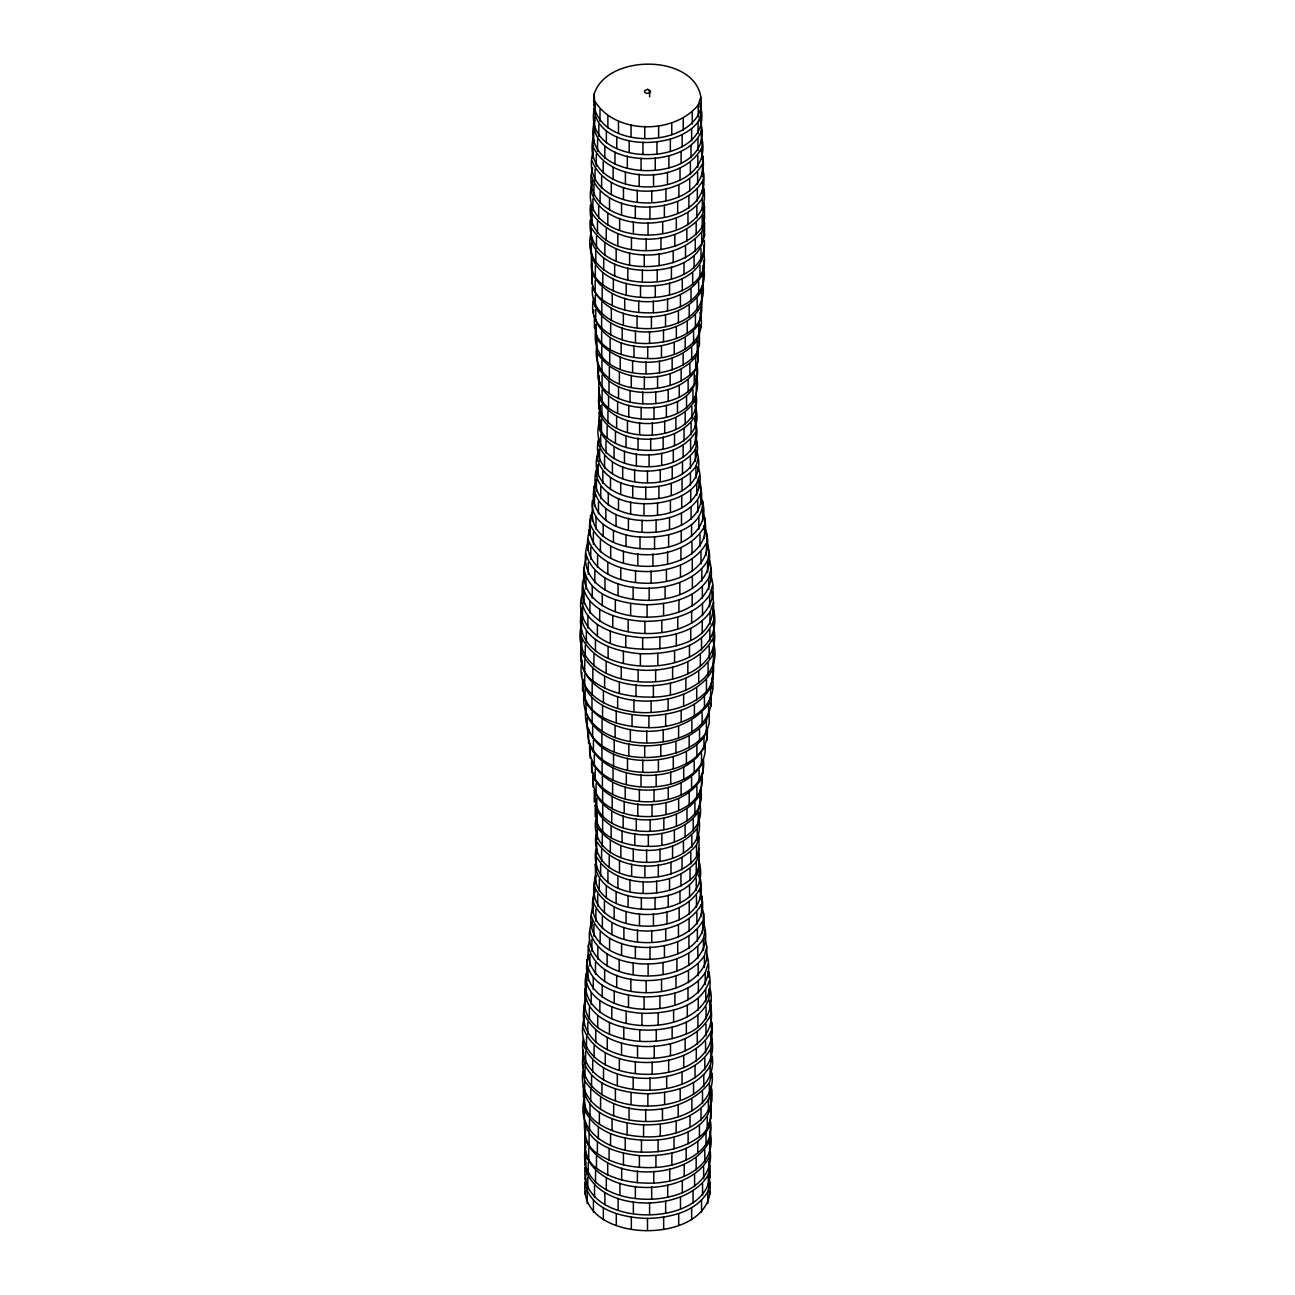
<?xml version="1.0" encoding="UTF-8"?>
<svg xmlns="http://www.w3.org/2000/svg" width="1295" height="1295" viewBox="0 0 1295 1295"><rect width="100%" height="100%" fill="white"/><g stroke="black" fill="none" stroke-linecap="round" stroke-linejoin="round"><path stroke-width="1.5" d="M699.769 494.496C715.212 526.596 684.278 548.271 654.558 548.772C630.908 550.31 591.103 542.913 592.317 512.561M595.36 494.269C581.763 520.477 618.88 536.648 640.021 536.923C663.768 538.542 703.525 531.338 702.732 500.987M580.921 647.597L581.083 625.663C564.685 702.278 735.366 700.255 712.622 623.105M713.917 648.293L714.079 626.375M703.363 759.226C710.761 815.591 585.469 815.996 591.847 760.262M698.62 874.999C723.112 942.97 572.552 943.359 596.202 875.371M594.373 898.341L594.648 878.463M700.352 899.556L700.627 879.694M592.867 158.055L593.175 137.966C578.234 202.587 714.759 203.412 702.133 139.277L701.825 159.382M709.174 1000.533C733.553 1077.812 561.075 1077.634 585.874 1000.29M583.883 1024.831L584.304 1003.382M710.696 1026.676L711.117 1005.228M591.783 283.977L592.171 263.711C591.783 276.515 589.792 291.343 602.175 299.598C616.873 310.298 635.521 313.422 653.344 312.759C679.584 312.03 710.809 296.393 703.217 265.41L702.829 285.661M584.952 1150.575L585.453 1129.305C584.871 1143.226 583.122 1159.138 596.477 1168.155C612.907 1180.214 633.805 1183.743 653.781 1183.063C682.287 1182.157 718.013 1165.743 710.048 1131.506L709.547 1152.793M695.965 393.988C706.131 449.074 588.545 449.041 599.229 393.907M599.035 409.398L599.439 394.182M695.561 411.162L695.868 393.842M702.311 510.91C730.412 584.239 566.19 585.065 592.349 511.913M590.002 535.741L590.569 515.232M704.431 538.202L704.998 517.692M580.953 662.053L581.698 640.167C581.099 654.703 578.962 671.215 592.819 680.798C610.074 693.78 632.235 697.633 653.392 697.066C684.181 696.726 725.168 677.107 712.784 640.151M582.038 660.709C573.458 699.122 620.952 714.549 651.126 712.493C671.037 711.327 692.064 706.325 706.455 691.627C718.142 678.094 711.311 659.495 714.047 643.421M701.939 774.167C710.048 831.115 582.847 830.694 593.741 773.147M701.259 790.274L701.663 773.52M699.705 889.956C725.799 960.291 568.877 960.064 595.473 889.94M592.932 913.121L593.693 893.064M701.307 916.455L702.068 896.415M701.145 151.143C723.209 219.146 574.915 220.717 592.851 152.6M592.074 172.785L592.543 167.767M702.149 176.249L702.926 156.064M710.486 1018.372C730.866 1093.061 564.053 1093.109 584.142 1017.854L584.142 1025.721M710.858 1043.705L711.845 1022.192M593.871 298.206C585.21 330.452 623.721 345.231 649.54 343.369C665.986 342.576 683.323 338.594 695.431 326.712C705.726 315.349 699.883 299.274 702.214 285.596M708.867 1169.693L709.903 1148.471C721.525 1217.365 568.926 1215.908 585.923 1145.767M585.097 1165.111L585.923 1157.584M599.002 424.21L599.828 405.076C600.265 416.488 596.088 429.94 607.096 437.953C619.382 447.633 635.408 450.579 650.689 450.369C675.569 450.773 705.548 433.938 694.751 405.108M695.172 427.836L695.998 408.702M704.237 529.574L704.237 525.624C734.006 602.369 561.35 602.418 590.925 526.239M587.784 550.456L588.675 543.269M706.115 555.28L707.216 534.479M581.52 676.492L582.038 672.51M712.185 682.222L713.48 660.482M700.724 789.043C710.842 843.077 592.916 845.441 595.133 795.923M699.591 806.882L700.433 789.076M701.081 904.833C727.644 975.685 572.325 978.275 592.641 907.601M591.378 927.851L592.382 921.101M702.359 933.42L703.622 913.169M702.618 169.532C719.34 235.803 574.915 235.56 592.398 168.917M591.362 187.484L592.398 180.733M702.343 193.117L703.638 172.866M711.084 1035.32C729.344 1107.257 570.108 1108.892 583.397 1038.185M582.766 1053.887L583.397 1050.002M710.68 1060.718L710.68 1048.901L712.234 1039.173M593.337 313.277L593.871 310.023M700.336 319.056L701.663 299.096M708.802 1161.728C726.544 1232.306 569.282 1232.694 586.085 1162.23M585.146 1179.664L586.085 1174.047M708.268 1186.608L708.268 1174.792L709.854 1165.435M694.8 419.936C715.293 482.242 580.03 482.452 599.909 419.888L599.909 425.796M695.091 444.525L696.354 425.391M706.746 546.101L706.746 542.152C733.439 618.541 564.928 620.224 587.396 544.013M707.604 572.439L707.604 560.622L709.271 551.346M710.599 699.073L710.599 687.256L712.444 677.528C718.887 712.914 677.463 728.227 648.908 727.644C623.721 727.628 582.556 718.563 583.3 687.062M698.232 823.507L698.232 811.69L699.786 803.855C706.196 833.397 672.429 847.189 648.342 846.347C627.686 846.703 591.685 837.574 596.38 810.783M703.104 925.326L703.104 921.393C727.612 993.734 568.634 994.382 591.572 922.089L591.572 926.022M703.428 950.449L703.428 938.648L705.241 930.004M702.505 182.935C723.678 252.93 569.849 252.217 592.624 181.867M702.376 210L702.376 198.184L704.172 189.701M710.162 1077.683L710.162 1065.866L712.282 1056.17C720.651 1124.076 568.602 1122.393 583.559 1052.706M582.718 1068.391L583.559 1064.522M699.834 312.726C709.336 343.774 673.287 360.042 647.727 358.505C627.33 358.375 593.677 350.508 595.117 324.802M698.847 335.648L698.847 323.847L700.595 315.899M709.077 1178.66C724.698 1247.992 570.302 1247.992 585.923 1178.66M585.065 1194.2L585.923 1190.477M707.798 1203.541L707.798 1191.724L709.935 1182.4M696.224 438.374C711.651 497.847 583.252 497.798 598.792 438.325M597.95 453.833L598.792 450.142M695.35 461.295L695.35 449.478L697.05 442.081M709.012 564.701L709.012 558.792C733.439 636.832 560.735 636.428 586.198 558.339M583.916 579.642L584.822 575.854M708.802 589.613L708.802 577.797L711.084 568.311M708.624 715.795L708.624 703.994L710.987 694.509C718.337 759.534 575.466 759.194 584.013 693.651L585.987 703.153L585.987 714.969M697.212 840.131L697.212 828.314L699.203 820.609C706.584 876.715 587.023 876.197 595.797 819.589L597.319 827.327L597.319 839.144M706.779 958.705C693.489 1009.598 573.054 1003.35 589.646 940.04M704.415 967.527L704.415 955.726L706.779 946.888L705.111 938.001M592.106 225.346L592.106 213.529L590.52 204.998C583.689 260.376 679.211 262.594 702.198 226.852L702.198 215.035L704.48 206.552L703.849 203.137M702.198 226.852L704.48 218.369L704.48 206.552M709.385 1094.599L709.385 1082.782L712.056 1073.167C719.599 1138.386 572.552 1137.593 582.944 1071.078L584.676 1080.758L584.676 1092.575M596.946 350.524L596.946 338.707L595.571 330.921C588.982 382.527 675.003 385.101 697.26 352.208L697.26 340.391L699.429 332.653L698.733 328.768M697.26 352.208L699.429 344.47L699.429 332.653M696.823 455.16L696.823 451.21C716.88 516.495 574.672 514.601 599.083 449.268M695.917 478.146L695.917 466.329L698.086 458.818M710.971 581.455L710.971 575.547C733.957 653.57 558.809 652.534 584.79 574.591M582.475 594.13L583.64 590.277M709.628 606.788L709.628 594.988L712.525 585.324M585.777 708.219C578.606 767.886 680.846 770.104 706.39 732.436L706.39 720.619L708.656 713.286M706.39 732.436L709.223 723.257L709.223 711.441M597.092 853.907L596.008 834.352C588.658 885.958 673.708 888.872 696.548 856.804L696.548 845.004L698.992 837.363L698.442 833.478M696.548 856.804L698.992 849.164L698.992 837.363M594.227 93.92C607.954 50.343 709.142 54.034 700.773 108.909C687.046 152.486 585.858 148.796 594.227 93.92L595.328 113.75M594.227 105.737L595.231 102.564M698.248 116.825L698.248 105.008L700.773 97.109M706.973 954.69C726.948 1027.825 567.032 1027.275 588.594 954.496M705.225 984.637L705.225 972.82L708.171 963.836M591.572 240.044L590.471 219.648C583.414 275.948 676.557 278.571 701.744 243.67L701.744 231.87L704.529 223.404L703.865 218.256M701.744 243.67L704.529 235.221L704.529 223.404M711.117 1086.295C719.47 1123.866 673.044 1138.807 643.566 1136.702C619.625 1136.023 579.124 1124.189 584.692 1093.628M708.381 1111.466L708.381 1099.649L711.586 1090.163M597.642 365.174L596.736 345.716C588.917 396.934 672.736 400.058 695.706 368.703L695.706 356.902L698.264 349.375L697.811 345.555M695.706 368.703L698.264 361.192L698.264 349.375M698.572 467.77C716.75 533.443 573.701 531.047 597.723 465.374M696.742 495.095L696.742 483.278L699.413 475.589M712.914 608.213C712.282 648.018 655.432 652.631 625.744 647.468C598.857 644.602 571.937 620.37 583.236 591.896M710 623.947L710 612.13L713.513 602.369L712.509 592.414M703.978 748.947L703.978 737.146L707.232 728.308C712.639 786.971 583.09 787.198 587.768 728.777M596.509 868.702L595.878 849.099C587.363 901.417 672.202 904.8 696.241 873.558L696.241 861.742L699.122 854.117L698.653 848.257M696.241 873.558L699.122 865.934L699.122 854.117M701.097 125.712L700.449 105.801C717.511 171.296 576.307 170.649 595.117 105.462M593.903 120.435L595.117 117.278M698.086 133.628L698.086 121.811L701.097 113.895M708.656 977.385L708.656 971.477C727.142 1044.288 565.915 1043.398 587.088 970.764M585.68 974.423C585.405 1002.298 619.285 1011.8 641.964 1013.305C666.828 1013.791 700.805 1008.077 709.32 980.817M704.27 240.255C710.065 298.481 576.955 295.956 590.73 234.298C592.527 282.698 704.48 282.52 703.784 233.375M584.628 1109.75C596.833 1136.832 631.62 1141.575 658.103 1139.924C680.506 1137.787 714.84 1125.614 710.372 1097.513C710.923 1111.563 712.897 1127.605 699.446 1136.783C682.87 1149.086 661.696 1152.728 641.462 1152.097C612.972 1152.032 576.081 1133.951 584.029 1100.151C586.327 1118.54 578.768 1141.575 597.4 1153.521C614.429 1165.225 635.651 1168.511 655.934 1167.41C681.219 1166.18 716.702 1151.223 710.243 1120.24M598.063 364.3C607.841 401.79 684.148 401.418 697.179 366.048C702.214 395.525 665.533 405.513 642.725 403.781C624.255 403.231 592.187 392.32 599.294 368.686M698.944 481.238C723.516 550.456 569.185 549.177 596.606 479.862M594.016 497.992L595.311 494.836M594.016 486.175C596.817 530.918 688.228 531.015 700.984 492.44M713.561 609.362C731.125 685.994 560.751 684.699 582.378 607.954M581.018 623.024L582.378 619.771M581.018 611.208C579.739 641.187 616.177 651.935 640.378 653.716C667.394 654.477 703.978 648.617 713.982 619.431M590.115 758.158L590.115 746.341C609.751 785.256 687.062 785.434 705.176 745.078C709.887 801.621 582.879 801.103 589.824 743.492M595.587 883.53L595.392 863.814C596.542 909.64 699.883 909.511 699.413 862.988C706.665 892.514 681.121 907.552 655.043 909.139C632.591 910.757 595.166 904.234 595.392 875.614M699.737 119.383C722.82 187.273 573.491 187.904 594.939 120.127M593.547 123.3C595.279 168.998 687.936 169.159 701.453 130.714M584.952 1010.23L584.822 988.911C584.385 1043.98 711.651 1043.851 710.048 988.312C714.824 1007.785 705.241 1027.032 686.35 1033.928C671.636 1040.079 655.626 1042.167 639.762 1041.374C617.084 1039.561 582.75 1028.926 584.822 1000.711M592.786 257.495C584.676 283.686 619.916 296.361 640.507 297.283C667.54 299.954 711.246 287.717 703.59 252.476M591.346 252.412C597.254 296.976 695.755 297.008 703.654 253.658M586.149 1123.461L584.741 1126.52L584.773 1136.071M584.757 1120.434C587.817 1145.282 618.184 1153.424 639.406 1155.626C665.241 1156.662 699.818 1151.433 710.259 1124.06M598.776 394.603L598.743 375.388C599.164 418.625 695.998 418.609 696.224 375.291C703.493 402.696 678.24 418.22 653.991 418.997C633.061 420.406 597.95 413.995 598.743 387.205M580.921 635.78C601.009 681.769 692.971 681.688 713.917 636.476M591.637 772.678L591.637 760.861C609.362 799.792 684.278 799.662 703.153 761.8L703.153 773.617M594.373 886.525C611.013 923.723 682.222 923.545 700.352 887.739M592.867 146.254C609.945 184.521 683.145 184.343 701.825 147.565M583.883 1013.014C602.256 1057.546 690.025 1057.303 710.696 1014.875M591.783 272.16C608.958 311.367 683.598 311.124 702.829 273.844M584.952 1138.774C602.758 1182.74 689.021 1182.448 709.547 1140.976M599.035 397.581C614.931 431.947 677.544 431.834 695.561 399.346M590.002 523.941C607.226 564.75 684.213 564.41 704.431 526.385M580.953 650.236C598.144 697.244 692.08 696.92 713.302 653.489M593.061 787.263L593.061 775.462C608.877 814.442 681.769 814.021 701.259 778.457M592.932 901.304C608.553 940.558 681.607 940.089 701.307 904.638M592.074 160.968C607.873 200.887 682.093 200.401 702.149 164.433M583.155 1027.566C598.889 1073.604 689.749 1073.183 710.858 1031.888M702.554 282.261C714.597 342.285 586.538 344.324 592.446 286.794C607.905 326.615 681.623 326.081 701.696 290.566M585.097 1153.295C601.123 1198.361 687.176 1197.794 708.867 1157.892M599.002 412.393C613.587 447.649 676.233 447.439 695.172 416.019M587.784 538.655C602.79 581.973 685.152 581.39 706.115 543.479M581.52 664.675C596.671 712.509 689.911 711.975 712.185 670.422M594.275 801.929L594.275 790.112C608.213 829.269 679.567 828.59 699.591 795.081M591.378 916.051C604.652 957.296 682.19 956.633 702.359 921.619M591.362 175.667C604.603 216.961 682.141 216.281 702.343 181.3M582.766 1042.07C596.687 1089.581 688.292 1088.966 710.68 1048.901M593.337 301.46C605.85 341.459 680.701 340.779 700.336 307.239M585.146 1167.847C598.225 1213.803 686.544 1213.172 708.268 1174.792M598.646 427.221C610.673 463.642 676.298 462.914 695.091 432.724M585.728 553.273C598.322 599.018 685.881 598.371 707.604 560.622M582.556 690.947L582.556 679.147C588.14 708.203 623.753 715.423 648.908 715.827C671.684 714.808 698.75 708.932 710.599 687.256M595.214 816.643L595.214 804.842C606.222 844.097 678.726 843.32 698.232 811.69M589.759 930.716C600.637 973.986 682.675 973.322 703.428 938.648M590.828 190.333C602.402 233.1 681.073 232.226 702.376 198.184M582.718 1056.574C587.444 1085.631 622.976 1093.19 647.856 1093.773C670.761 1092.98 697.811 1087.298 710.162 1065.866M594.405 327.991L594.405 316.174C604.975 356.384 678.758 355.542 698.847 323.847M585.065 1182.4C589.371 1210.42 623.607 1217.802 647.5 1218.433C669.628 1217.721 695.723 1212.314 707.798 1191.724M597.95 442.016C608.569 479.943 675.521 479.004 695.35 449.478M583.916 567.825C587.962 596.396 622.83 604.069 647.095 604.781C669.693 604.134 696.289 598.678 708.802 577.797M585.987 703.153C612.551 740.61 681.267 740.53 708.624 703.994M597.319 827.327C618.816 858.002 674.792 857.921 697.212 828.314M588.221 945.334C597.367 990.853 682.255 990.076 704.415 955.726M592.106 213.529C615.578 247.572 677.301 247.426 702.198 215.035M584.676 1080.758C611.11 1119.495 681.04 1119.301 709.385 1082.782M596.946 338.707C618.184 369.901 674.436 369.739 697.26 340.391M596.914 456.795C604.959 496.244 675.958 495.289 695.917 466.329M582.475 582.329C584.854 611.628 620.515 620.256 644.91 621.357C668.398 621.163 695.755 615.918 709.628 594.988M586.619 713.788C602.515 755.794 682.303 754.71 706.39 720.619M595.328 101.933C616.404 134.696 674.258 134.405 698.248 105.008M597.092 842.09C617.505 873.72 673.4 873.445 696.548 845.004M586.829 959.903C588.254 987.259 621.519 995.709 644.101 996.891C666.18 996.907 691.789 992.18 705.225 972.82M591.572 228.228C613.959 263.484 675.909 263.144 701.744 231.87M583.414 1097.415L583.414 1085.598C584.628 1114.509 619.771 1123.591 643.566 1124.886C666.957 1124.983 694.023 1120.029 708.381 1099.649M597.642 353.357C617.407 384.923 672.591 384.583 695.706 356.902M595.587 471.526C601.009 512.674 676.443 511.962 696.742 483.278M581.487 596.768C582.086 626.553 618.282 636.234 642.66 637.674C666.893 637.949 694.848 632.964 710 612.13M588.254 728.276C601.948 770.136 679.859 768.971 703.978 737.146M593.903 108.618C598.452 151.596 676.832 150.9 698.086 121.811M596.509 856.885C615.902 889.714 672.234 889.26 696.241 861.742M708.786 1123.267L710.227 1126.326L710.259 1135.877M712.622 634.922L714.079 638.192M694.525 400.252L695.965 403.83M703.654 526.11L704.998 529.509M712.784 651.968L714.047 655.238M694.751 416.925L695.998 420.519M699.721 795.729L700.724 798.885M702.602 921.651L703.622 924.986M702.618 181.349L703.638 184.683M708.802 1173.545L709.854 1177.252M711.408 685.46L712.444 689.328M698.798 811.771L699.786 815.672M699.834 324.543L700.595 327.716M709.077 1190.477L709.935 1194.2M696.224 450.191L697.05 453.897M710.259 576.307L711.084 580.111M710.194 702.537L710.987 706.325M703.849 214.954L704.48 218.369M698.733 340.585L699.429 344.47M697.455 466.831L698.086 470.619M711.586 591.265L712.525 597.125M699.947 102.904L700.773 108.909M707.685 971.995L708.171 975.637M703.865 230.073L704.529 235.221M711.586 1101.964L710.421 1086.408M697.357 353.535L698.264 361.192M698.572 479.587L699.413 487.406M706.422 731.092L707.232 740.125M698.653 860.074L699.122 865.934M709.061 988.894L709.32 992.634M703.784 245.192L704.27 252.072M697.179 377.865L696.71 362.47M700.984 504.257L700.563 484.346M713.982 631.248L713.513 602.369M701.453 142.531L701.275 122.539M710.048 1000.129L710.178 1009.647M703.59 260.344L703.703 268.874M710.971 1107.112L710.971 1118.929M710.227 1120.418L710.227 1126.326M709.87 629.224L709.87 641.041M709.239 646.221L709.239 658.038M708.074 663.089L708.074 674.905M707.248 1116.484L707.248 1128.301M706.779 946.888L706.973 960.599M706.455 679.81L706.455 691.627M706.05 1007.057L706.05 1018.857M705.969 1024.118L705.969 1035.935M706.034 1133.271L706.034 1145.088M705.775 989.947L705.775 1001.763M705.565 1041.115L705.565 1052.932M704.82 1058.047L704.82 1069.864M704.804 1150.041L704.804 1161.858M704.448 696.37L704.448 708.187M703.784 1074.899L703.784 1086.715M703.638 1166.811L703.638 1178.628M702.683 509.372L702.683 521.189M702.505 603.891L702.505 615.692M702.505 1091.669L702.505 1103.486M702.554 1183.598L702.554 1195.414M702.359 586.619L702.359 598.436M702.246 621.05L702.246 632.866M702.1 712.784L702.1 724.601M701.825 569.314L701.825 581.131M701.518 638.079L701.518 649.896M701.534 753.577L701.534 765.394M701.566 1200.416L701.566 1212.233M701 248.624L701 260.441M701.016 551.994L701.016 563.811M701.032 1108.358L701.032 1120.159M700.336 654.93L700.336 666.747M699.98 265.329L699.98 277.146M699.996 534.705L699.996 546.522M699.543 729.053L699.543 740.853M699.608 870.904L699.608 882.721M699.446 1124.966L699.446 1136.783M699.138 769.958L699.138 781.759M698.669 281.938L698.669 293.755M698.863 517.482L698.863 529.283M698.733 671.587L698.733 683.404M698.167 963.901L698.167 975.702M698.345 981.076L698.345 992.893M698.264 998.235L698.264 1010.051M697.956 138.662L697.956 150.479M697.908 1015.329L697.908 1027.145M697.827 155.513L697.827 167.33M697.633 172.397L697.633 184.214M697.746 500.323L697.746 512.14M697.811 946.71L697.811 958.527M697.811 1141.543L697.811 1153.359M697.325 189.264L697.325 201.081M697.357 929.567L697.357 941.384M697.147 298.465L697.147 310.282M697.26 1032.342L697.26 1044.158M696.856 206.099L696.856 217.916M696.888 745.192L696.888 756.992M696.904 786.292L696.904 798.108M696.872 912.489L696.872 924.306M696.726 688.034L696.726 699.85M696.257 382.705L696.257 394.522M696.241 878.56L696.241 890.377M696.467 895.476L696.467 907.293M696.289 1049.241L696.289 1061.058M696.176 222.902L696.176 234.719M696.176 1158.102L696.176 1169.919M695.253 239.607L695.253 251.424M695.431 314.895L695.431 326.712M694.913 802.641L694.913 814.458M695.043 1066.028L695.043 1077.845M694.411 704.27L694.411 716.086M694.589 1174.662L694.589 1186.479M694.088 256.232L694.088 268.049M694.249 373.381L694.249 385.198M694.201 761.233L694.201 773.05M693.586 331.245L693.586 343.062M693.553 1082.685L693.553 1094.502M693.213 819.023L693.213 830.84M693.068 1191.254L693.068 1203.055M692.954 389.86L692.954 401.677M692.663 272.743L692.663 284.56M692.258 112.26L692.258 124.077M692.275 559.472L692.275 571.273M692.356 576.858L692.356 588.675M691.967 542.071L691.967 553.888M692.161 594.195L692.161 606.011M691.708 347.529L691.708 359.346M691.886 406.371L691.886 418.188M691.854 720.311L691.854 732.128M691.838 835.469L691.838 847.286M691.87 1099.212L691.87 1111.029M691.627 129.014L691.627 140.831M691.546 524.734L691.546 536.535M691.643 611.418L691.643 623.235M691.611 777.227L691.611 789.043M691.643 1207.879L691.643 1219.696M691.012 145.801L691.012 157.618M691.028 289.141L691.028 300.958M691.093 422.947L691.093 434.764M691.093 507.462L691.093 519.279M690.591 439.62L690.591 451.421M690.704 490.303L690.704 502.12M690.753 628.496L690.753 640.313M690.785 852.013L690.785 863.83M690.397 162.603L690.397 174.42M690.397 456.39L690.397 468.191M690.445 473.274L690.445 485.091M690.041 868.686L690.041 880.487M690.025 1115.659L690.025 1127.459M689.879 363.782L689.879 375.599M689.701 179.406L689.701 191.223M689.555 885.472L689.555 897.289M689.474 645.363L689.474 657.18M689.264 902.372L689.264 914.189M689.199 305.41L689.199 317.226M689.167 736.175L689.167 747.992M689.199 793.22L689.199 805.037M689.086 919.401L689.086 931.218M688.908 196.192L688.908 208.009M688.94 936.512L688.94 948.328M688.762 953.67L688.762 965.487M688.471 970.861L688.471 982.678M687.969 212.93L687.969 224.747M688.131 380.018L688.131 391.835M687.985 988.02L687.985 999.837M688.114 1132.008L688.114 1143.825M687.839 662.02L687.839 673.821M687.24 321.565L687.24 333.382M687.289 1005.114L687.289 1016.931M686.836 229.587L686.836 241.404M686.997 809.245L686.997 821.062M686.544 396.286L686.544 408.103M686.415 751.893L686.415 763.71M686.35 1022.111L686.35 1033.928M686.156 1148.309L686.156 1160.126M685.881 678.402L685.881 690.219M685.524 246.131L685.524 257.948M685.201 337.623L685.201 349.423M685.184 412.619L685.184 424.436M685.071 825.352L685.071 837.169M685.152 1038.978L685.152 1050.795M684.213 1164.593L684.213 1176.41M684.003 262.561L684.003 274.362M684.051 429.05L684.051 440.85M683.63 694.525L683.63 706.342M683.695 767.53L683.695 779.347M683.711 1055.7L683.711 1067.517M683.436 841.572L683.436 853.389M683.226 118.379L683.226 130.196M683.145 353.6L683.145 365.417M683.161 445.593L683.161 457.41M682.497 462.299L682.497 474.116M682.287 278.83L682.287 290.647M682.319 1180.894L682.319 1192.695M682.157 135.004L682.157 146.821M682.044 479.166L682.044 490.983M682.06 857.938L682.06 869.754M682.044 1072.26L682.044 1084.077M681.72 496.195L681.72 508.012M681.478 513.354L681.478 525.171M681.154 369.561L681.154 381.377M681.235 530.642L681.235 542.459M681.186 710.405L681.186 722.205M681.105 151.661L681.105 163.478M680.927 547.995L680.927 559.812M681.089 783.135L681.089 794.952M680.927 874.449L680.927 886.266M680.425 294.952L680.425 306.769M680.474 565.381L680.474 577.198M680.49 1197.211L680.49 1209.028M680.199 1088.674L680.199 1100.475M680.037 168.334L680.037 180.151M679.826 582.718L679.826 594.534M679.988 891.138L679.988 902.955M679.244 385.521L679.244 397.338M679.195 907.957L679.195 919.774M678.904 185.007L678.904 196.824M678.936 599.973L678.936 611.79M678.709 1213.609L678.709 1225.426M678.596 726.042L678.596 737.859M678.645 798.756L678.645 810.573M678.45 924.921L678.45 936.722M678.418 310.93L678.418 322.746M678.208 1104.926L678.208 1116.743M677.673 201.631L677.673 213.448M677.771 617.084L677.771 628.884M677.706 941.951L677.706 953.768M677.495 401.531L677.495 413.348M676.913 959.045L676.913 970.861M676.314 218.191L676.314 230.008M676.346 326.777L676.346 338.594M676.314 633.967L676.314 645.784M676.395 814.442L676.395 826.259M676.136 1121.065L676.136 1132.882M675.909 417.637L675.909 429.454M675.941 741.501L675.941 753.318M675.974 976.139L675.974 987.956M674.824 234.654L674.824 246.471M674.889 993.184L674.889 1005.001M674.517 433.874L674.517 445.69M674.582 650.624L674.582 662.441M674.242 342.511L674.242 354.328M674.371 830.241L674.371 842.058M674.015 1137.107L674.015 1148.924M673.61 1010.132L673.61 1021.949M673.19 250.971L673.19 262.788M673.303 450.272L673.303 462.088M673.287 756.814L673.287 768.631M672.607 666.99L672.607 678.807M672.574 846.202L672.574 858.018M672.234 466.847L672.234 478.664M672.154 358.181L672.154 369.998M672.137 1026.951L672.137 1038.752M671.749 122.944L671.749 134.761M671.878 1153.1L671.878 1164.917M671.425 267.142L671.425 278.959M671.279 483.602L671.279 495.418M670.988 862.341L670.988 874.157M670.713 772.047L670.713 783.863M670.341 139.374L670.341 151.191M670.405 500.534L670.405 512.351M670.422 683.064L670.422 694.865M670.486 1043.592L670.486 1055.409M670.13 373.834L670.13 385.651M669.547 283.152L669.547 294.969M669.531 517.611L669.531 529.428M669.547 878.674L669.547 890.491M669.758 1169.077L669.758 1180.894M668.916 155.853L668.916 167.654M668.625 534.803L668.625 546.62M668.657 1060.071L668.657 1071.871M668.204 389.504L668.204 401.32M668.269 787.263L668.269 799.08M668.236 895.185L668.236 906.986M668.091 698.831L668.091 710.647M667.686 1185.071L667.686 1196.888M667.459 172.332L667.459 184.149M667.572 298.983L667.572 310.8M667.605 552.058L667.605 563.875M666.974 911.858L666.974 923.659M666.682 1076.355L666.682 1088.156M666.391 405.254L666.391 417.055M666.439 569.314L666.439 581.131M665.954 188.795L665.954 200.612M665.97 802.528L665.97 814.345M665.533 314.653L665.533 326.469M665.662 714.338L665.662 726.155M665.727 928.661L665.727 940.461M665.646 1201.112L665.646 1212.913M665.096 586.522L665.096 598.339M664.707 421.102L664.707 432.918M664.432 945.544L664.432 957.361M664.61 1092.446L664.61 1104.263M664.367 205.209L664.367 217.026M663.833 817.873L663.833 829.69M663.655 1217.203L663.655 1229.02M663.493 330.176L663.493 341.993M663.558 603.583L663.558 615.4M663.137 437.111L663.137 448.928M663.202 729.603L663.202 741.42M663.04 962.46L663.04 974.277M662.7 221.542L662.7 233.359M662.457 1108.39L662.457 1120.207M661.826 620.467L661.826 632.284M661.858 833.381L661.858 845.198M661.47 345.603L661.47 357.42M661.664 453.315L661.664 465.115M661.551 979.376L661.551 991.193M660.952 237.746L660.952 249.563M660.774 744.674L660.774 756.49M660.272 469.697L660.272 481.513M660.288 1124.206L660.288 1136.023M659.9 637.108L659.9 648.924M660.029 849.067L660.029 860.884M659.916 996.211L659.916 1008.028M659.479 360.965L659.479 372.782M659.106 253.82L659.106 265.621M658.912 486.272L658.912 498.089M658.621 125.631L658.621 137.448M658.41 759.598L658.41 771.415M658.313 864.947L658.313 876.764M658.151 1012.917L658.151 1024.733M658.103 1139.924L658.103 1151.741M657.828 653.457L657.828 665.274M657.569 376.327L657.569 388.128M657.536 503.043L657.536 514.86M657.212 269.7L657.212 281.517M656.953 141.835L656.953 153.652M656.662 881.037L656.662 892.854M656.096 519.942L656.096 531.759M656.16 774.475L656.16 786.292M656.257 1029.476L656.257 1041.293M655.934 1155.593L655.934 1167.41M655.739 391.705L655.739 403.522M655.642 669.515L655.642 681.332M655.254 158.071L655.254 169.872M655.286 285.418L655.286 297.235M655.043 897.322L655.043 909.139M654.558 536.956L654.558 548.772M654.25 1045.858L654.25 1057.675M653.991 407.18L653.991 418.997M654.024 789.335L654.024 801.152M653.781 1171.247L653.781 1183.063M653.538 174.307L653.538 186.124M653.344 300.942L653.344 312.759M653.392 685.249L653.392 697.066M653.425 913.784L653.425 925.601M652.907 554.001L652.907 565.818M652.324 422.785L652.324 434.586M652.033 804.276L652.033 816.077M652.146 1062.03L652.146 1073.846M651.757 190.527L651.757 202.344M651.741 930.36L651.741 942.177M651.676 1186.916L651.676 1198.733M651.417 316.32L651.417 328.137M651.11 571.03L651.11 582.847M651.126 700.676L651.126 712.493M650.689 438.552L650.689 450.369M650.139 819.314L650.139 831.131M649.928 206.682L649.928 218.499M649.977 947.017L649.977 958.834M650.009 1077.99L650.009 1089.807M649.637 96.85L649.637 92.803A3.011 1.748 60 0 0 647.5 89.112M649.588 1202.65L649.588 1214.451M649.54 331.552L649.54 343.369M649.086 454.513L649.086 466.313M649.167 587.979L649.167 599.795M648.908 715.827L648.908 727.644M648.342 834.53L648.342 846.347M648.05 222.74L648.05 234.557M648.115 963.69L648.115 975.507M647.727 346.688L647.727 358.505M647.856 1093.773L647.856 1105.59M647.451 470.668L647.451 482.485M647.5 1218.433L647.5 1230.25M647.095 604.781L647.095 616.582M646.755 730.736L646.755 742.553M646.61 849.957L646.61 861.758M646.156 238.668L646.156 250.485M646.156 980.331L646.156 992.148M645.995 361.774L645.995 373.575M645.752 487.017L645.752 498.834M645.687 1109.394L645.687 1121.211M644.748 126.262L644.748 138.079M644.91 621.357L644.91 633.174M644.7 745.467L644.7 757.284M644.894 865.578L644.894 877.395M644.246 254.451L644.246 266.268M644.327 376.845L644.327 388.662M643.971 503.528L643.971 515.345M644.101 996.891L644.101 1008.708M643.566 1124.886L643.566 1136.702M643.146 881.409L643.146 893.226M642.935 142.207L642.935 154.008M642.725 391.964L642.725 403.781M642.66 637.674L642.66 649.491M642.789 760.084L642.789 771.885M642.352 270.056L642.352 281.857M642.061 520.185L642.061 532.002M641.964 1013.305L641.964 1025.122M641.349 897.435L641.349 909.252M641.462 1140.28L641.462 1152.097M641.074 158.168L641.074 169.985M641.171 407.197L641.171 418.997M641.009 774.637L641.009 786.453M640.507 285.483L640.507 297.283M640.378 653.716L640.378 665.517M640.021 536.923L640.021 548.74M639.617 422.542L639.617 434.359M639.762 1029.557L639.762 1041.374M639.358 789.222L639.358 801.038M639.471 913.622L639.471 925.439M639.406 1155.626L639.406 1167.443M639.18 174.129L639.18 185.946M638.726 300.731L638.726 312.532M638.03 438.066L638.03 449.883M638.144 669.418L638.144 681.235M637.836 553.677L637.836 565.494M637.787 803.871L637.787 815.688M637.48 929.923L637.48 941.74M637.545 1045.615L637.545 1057.416M637.253 190.074L637.253 201.874M637.383 1170.955L637.383 1182.772M637.043 315.818L637.043 327.635M636.379 453.784L636.379 465.601M636.282 818.667L636.282 830.483M635.974 684.828L635.974 696.629M635.537 570.399L635.537 582.216M635.311 205.937L635.311 217.754M635.457 330.792L635.457 342.608M635.376 946.289L635.376 958.09M635.343 1061.463L635.343 1073.264M635.376 1186.317L635.376 1198.134M634.777 833.64L634.777 845.441M634.631 469.68L634.631 481.497M633.983 345.684L633.983 357.485M633.935 699.915L633.935 711.732M633.368 221.704L633.368 233.521M633.125 587.023L633.125 598.824M633.255 848.792L633.255 860.608M633.158 962.654L633.158 974.471M633.174 1077.1L633.174 1088.917M633.368 1201.728L633.368 1213.544M632.607 360.528L632.607 372.329M632.721 485.754L632.721 497.571M632.041 714.759L632.041 726.576M631.652 864.17L631.652 875.987M631.442 237.357L631.442 249.158M631.296 375.372L631.296 387.189M631.345 1217.203L631.345 1229.02M631.053 124.806L631.053 136.623M631.07 1092.559L631.07 1104.376M630.859 978.971L630.859 990.788M630.649 501.991L630.649 513.791M630.649 603.47L630.649 615.271M630.341 729.376L630.341 741.193M630.034 390.281L630.034 402.097M629.937 879.742L629.937 891.559M629.597 252.833L629.597 264.649M629.208 140.459L629.208 152.276M628.836 743.832L628.836 755.649M629.046 1107.856L629.046 1119.673M628.755 405.286L628.755 417.103M628.415 518.324L628.415 530.141M628.512 995.191L628.512 1007.008M628.172 619.69L628.172 631.507M628.075 895.493L628.075 907.309M627.832 268.162L627.832 279.979M627.444 420.422L627.444 432.239M627.492 758.206L627.492 770.007M627.33 156.145L627.33 167.962M627.104 1123.04L627.104 1134.841M626.197 283.33L626.197 295.13M626.311 772.532L626.311 784.349M626.149 1011.265L626.149 1023.082M626.019 435.719L626.019 447.536M626.003 534.722L626.003 546.539M626.068 911.372L626.068 923.189M625.744 635.651L625.744 647.468M625.404 171.814L625.404 183.631M625.226 786.907L625.226 798.724M625.242 1138.127L625.242 1149.944M624.708 298.319L624.708 310.136M624.449 451.178L624.449 462.995M624.206 801.362L624.206 813.179M623.899 927.366L623.899 939.183M623.802 1027.162L623.802 1038.978M623.462 187.467L623.462 199.268M623.429 551.12L623.429 562.936M623.413 651.336L623.413 663.153M623.445 1153.181L623.445 1164.998M623.364 313.196L623.364 325.013M623.17 815.963L623.17 827.78M622.685 466.815L622.685 478.632M622.199 327.959L622.199 339.776M622.086 830.743L622.086 842.543M621.535 203.04L621.535 214.857M621.584 943.391L621.584 955.208M621.535 1042.88L621.535 1054.697M621.665 1168.219L621.665 1180.036M621.26 666.715L621.26 678.531M621.163 342.641L621.163 354.458M620.693 482.598L620.693 494.415M620.774 567.453L620.774 579.27M620.872 845.7L620.872 857.5M620.224 357.323L620.224 369.124M619.916 1183.306L619.916 1195.107M619.641 218.515L619.641 230.332M619.366 372.005L619.366 383.822M619.496 860.835L619.496 872.652M619.35 1058.387L619.35 1070.204M619.334 681.801L619.334 693.618M619.172 959.401L619.172 971.218M618.476 121.358L618.476 133.175M618.524 386.752L618.524 398.569M618.492 498.494L618.492 510.311M618.055 583.689L618.055 595.506M618.12 1198.425L618.12 1210.242M617.844 233.877L617.844 245.694M617.925 876.165L617.925 887.981M617.634 401.596L617.634 413.396M617.65 696.613L617.65 708.43M617.31 1073.717L617.31 1085.534M616.744 136.736L616.744 148.553M616.695 975.362L616.695 987.178M616.63 416.553L616.63 428.37M616.161 249.093L616.161 260.91M616.242 711.214L616.242 723.015M616.129 891.624L616.129 903.441M616.291 1213.609L616.291 1225.426M616.048 514.487L616.048 526.288M615.465 431.656L615.465 443.457M615.352 599.747L615.352 611.548M615.416 1088.868L615.416 1100.685M615.109 725.605L615.109 737.422M614.963 152.13L614.963 163.947M614.656 264.18L614.656 275.981M614.218 739.882L614.218 751.699M614.218 991.209L614.218 1003.026M614.073 446.888L614.073 458.705M614.121 907.212L614.121 919.029M613.441 530.497L613.441 542.314M613.555 754.095L613.555 765.912M613.652 1103.874L613.652 1115.691M613.344 279.105L613.344 290.922M613.134 167.524L613.134 179.341M613.037 768.307L613.037 780.124M612.745 615.578L612.745 627.395M612.616 782.568L612.616 794.369M612.422 462.266L612.422 474.083M612.244 293.916L612.244 305.733M612.211 796.911L612.211 808.727M611.92 922.866L611.92 934.682M612.049 1118.783L612.049 1130.6M611.742 811.398L611.742 823.215M611.79 1006.927L611.79 1018.744M611.305 182.886L611.305 194.703M611.337 308.615L611.337 320.432M611.127 826.032L611.127 837.849M610.657 323.232L610.657 335.049M610.495 477.742L610.495 489.559M610.673 546.49L610.673 558.307M610.544 1133.627L610.544 1145.444M610.301 631.183L610.301 642.984M610.317 840.844L610.317 852.66M610.123 337.801L610.123 349.618M609.718 352.37L609.718 364.186M609.524 198.184L609.524 209.984M609.362 366.971L609.362 378.787M609.573 938.535L609.573 950.352M609.459 1022.483L609.459 1034.284M609.249 855.801L609.249 867.618M609.103 1148.438L609.103 1160.239M609.006 381.62L609.006 393.437M608.553 396.367L608.553 408.168M608.294 493.314L608.294 505.131M608.1 646.513L608.1 658.329M607.873 116.129L607.873 127.946M607.824 213.384L607.824 225.201M607.938 411.195L607.938 423.012M607.824 562.418L607.824 574.219M607.922 870.904L607.922 882.721M607.711 1163.234L607.711 1175.051M607.274 1037.845L607.274 1049.662M607.096 426.152L607.096 437.953M607.112 954.188L607.112 966.005M606.368 131.281L606.368 143.081M606.254 228.487L606.254 240.303M606.189 661.583L606.189 673.4M606.319 886.12L606.319 897.937M606.319 1178.078L606.319 1189.878M605.979 441.19L605.979 453.007M605.85 508.919L605.85 520.736M605.283 1053.045L605.283 1064.862M604.814 146.416L604.814 158.233M604.878 243.476L604.878 255.293M604.992 578.217L604.992 590.034M604.878 1192.954L604.878 1204.771M604.555 456.326L604.555 468.142M604.619 676.395L604.619 688.212M604.635 969.761L604.635 981.578M604.441 901.401L604.441 913.218M603.713 258.352L603.713 270.169M603.502 1068.084L603.502 1079.884M603.211 161.551L603.211 173.368M603.195 524.54L603.195 536.357M603.405 690.996L603.405 702.813M603.357 1207.879L603.357 1219.696M602.822 273.115L602.822 284.932M602.822 471.542L602.822 483.359M602.628 790.824L602.628 802.641M602.725 805.28L602.725 817.096M602.644 819.865L602.644 831.681M602.563 705.419L602.563 717.236M602.385 776.482L602.385 788.299M602.369 916.731L602.369 928.547M602.175 287.781L602.175 299.598M602.094 375.242L602.094 387.059M602.11 389.957L602.11 401.758M602.256 593.855L602.256 605.672M602.078 719.696L602.078 731.513M602.126 762.237L602.126 774.054M602.272 834.579L602.272 846.396M602.191 985.236L602.191 997.053M601.948 360.609L601.948 372.426M601.932 404.736L601.932 416.537M601.884 733.893L601.884 745.71M601.932 748.057L601.932 759.874M601.932 1082.96L601.932 1094.777M601.625 176.638L601.625 188.455M601.786 302.382L601.786 314.199M601.625 316.935L601.625 328.752M601.641 331.471L601.641 343.288M601.77 346.024L601.77 357.841M601.608 849.407L601.608 861.224M601.479 419.58L601.479 431.397M600.767 486.774L600.767 498.591M600.718 434.489L600.718 446.289M600.621 864.332L600.621 876.148M600.572 1097.739L600.572 1109.556M600.411 540.112L600.411 551.929M599.99 109.508L599.99 121.325M600.103 191.692L600.103 203.493M600.135 932.06L600.135 943.861M599.698 609.297L599.698 621.114M599.86 1000.598L599.86 1012.415M599.617 449.43L599.617 461.247M599.391 1112.437L599.391 1124.254M599.31 879.321L599.31 891.138M598.808 124.449L598.808 136.266M598.695 206.65L598.695 218.466M598.468 502.023L598.468 513.84M598.355 1127.087L598.355 1138.888M598.29 368.055L598.29 379.872M598.177 464.387L598.177 476.204M597.821 364.478L597.821 372.345M597.821 947.341L597.821 959.158M597.562 139.374L597.562 151.191M597.594 555.604L597.594 567.42M597.707 894.343L597.707 906.16M597.707 1015.798L597.707 1027.615M597.481 221.542L597.481 233.359M597.4 624.546L597.4 636.363M597.4 1141.704L597.4 1153.521M597.205 812.629L597.205 824.446M596.785 798.028L596.785 809.828M596.493 236.354L596.493 248.171M596.428 479.344L596.428 491.161M596.477 1156.338L596.477 1168.155M596.299 154.299L596.299 166.1M596.283 324.106L596.283 335.907M595.975 517.255L595.975 529.072M596.088 783.507L596.088 795.308M595.894 909.381L595.894 921.198M595.765 251.084L595.765 262.901M595.716 309.521L595.716 321.338M595.765 1030.852L595.765 1042.669M595.328 265.75L595.328 277.567M595.344 294.952L595.344 306.769M595.457 639.568L595.457 651.369M595.49 962.557L595.49 974.374M595.538 1170.988L595.538 1182.804M595.198 280.367L595.198 292.184M595.231 769.084L595.231 780.885M595.053 169.176L595.053 180.992M594.826 570.982L594.826 582.799M594.551 116.728L594.551 128.529M594.534 1185.686L594.534 1197.503M594.437 494.269L594.437 506.086M594.308 754.742L594.308 766.559M594.097 1045.777L594.097 1057.594M593.725 131.491L593.725 143.308M593.903 184.003L593.903 195.82M593.919 654.363L593.919 666.18M593.919 924.387L593.919 936.188M593.369 532.423L593.369 544.224M593.418 740.481L593.418 752.298M593.256 977.676L593.256 989.493M593.434 1200.416L593.434 1212.233M592.9 198.799L592.9 210.616M592.819 668.981L592.819 680.798M592.657 726.252L592.657 738.069M592.705 1060.573L592.705 1072.373M592.317 500.744L592.268 520.946M592.236 586.214L592.236 598.031M592.171 683.436L592.171 695.253M592.139 712.04L592.139 723.84M591.961 697.778L591.961 709.595M591.896 939.328L591.896 951.145M591.572 1075.255L591.572 1087.072M591.329 242.893L591.41 269.344M591.184 992.698L591.184 1004.499M590.763 547.494L590.763 559.31M590.698 1089.856L590.698 1101.673M590.034 1104.408L590.034 1116.225M589.889 601.301L589.889 613.102M589.889 954.221L589.889 966.038M589.516 1118.945L589.516 1130.745M589.354 1007.591L589.354 1019.408M588.885 529.655L588.885 533.589M589.096 1133.465L589.096 1145.266M588.707 1147.985L588.707 1159.802M588.577 731.885L588.577 743.702M588.254 562.483L588.254 574.284M588.302 1162.538L588.302 1174.355M587.914 616.21L587.914 628.026M588.027 969.032L588.027 980.849M587.784 1022.386L587.784 1034.203M587.8 1177.123L587.8 1188.939M587.169 717.495L587.169 729.312M587.202 1191.724L587.202 1203.541M586.538 1037.085L586.538 1048.901M586.36 630.956L586.36 642.773M586.344 983.763L586.344 995.58M585.987 577.343L585.987 589.16M585.631 1051.702L585.631 1063.519M585.291 645.574L585.291 657.374M585.13 688.81L585.13 700.627M585.016 1066.254L585.016 1078.071M584.741 660.061L584.741 671.878M584.709 674.468L584.709 686.285M584.579 1095.262L584.579 1107.079M584.029 592.09L584.029 603.907M582.491 606.74L582.491 618.541M581.439 621.292L581.439 633.109M649.313 90.181A3.011 1.748 0 0 1 649.831 92.673A3.011 1.748 0 0 1 645.477 92.868A3.011 1.748 0 0 1 645.363 90.342M646.059 90.051A3.011 1.748 0 0 1 646.852 89.873"/></g></svg>
